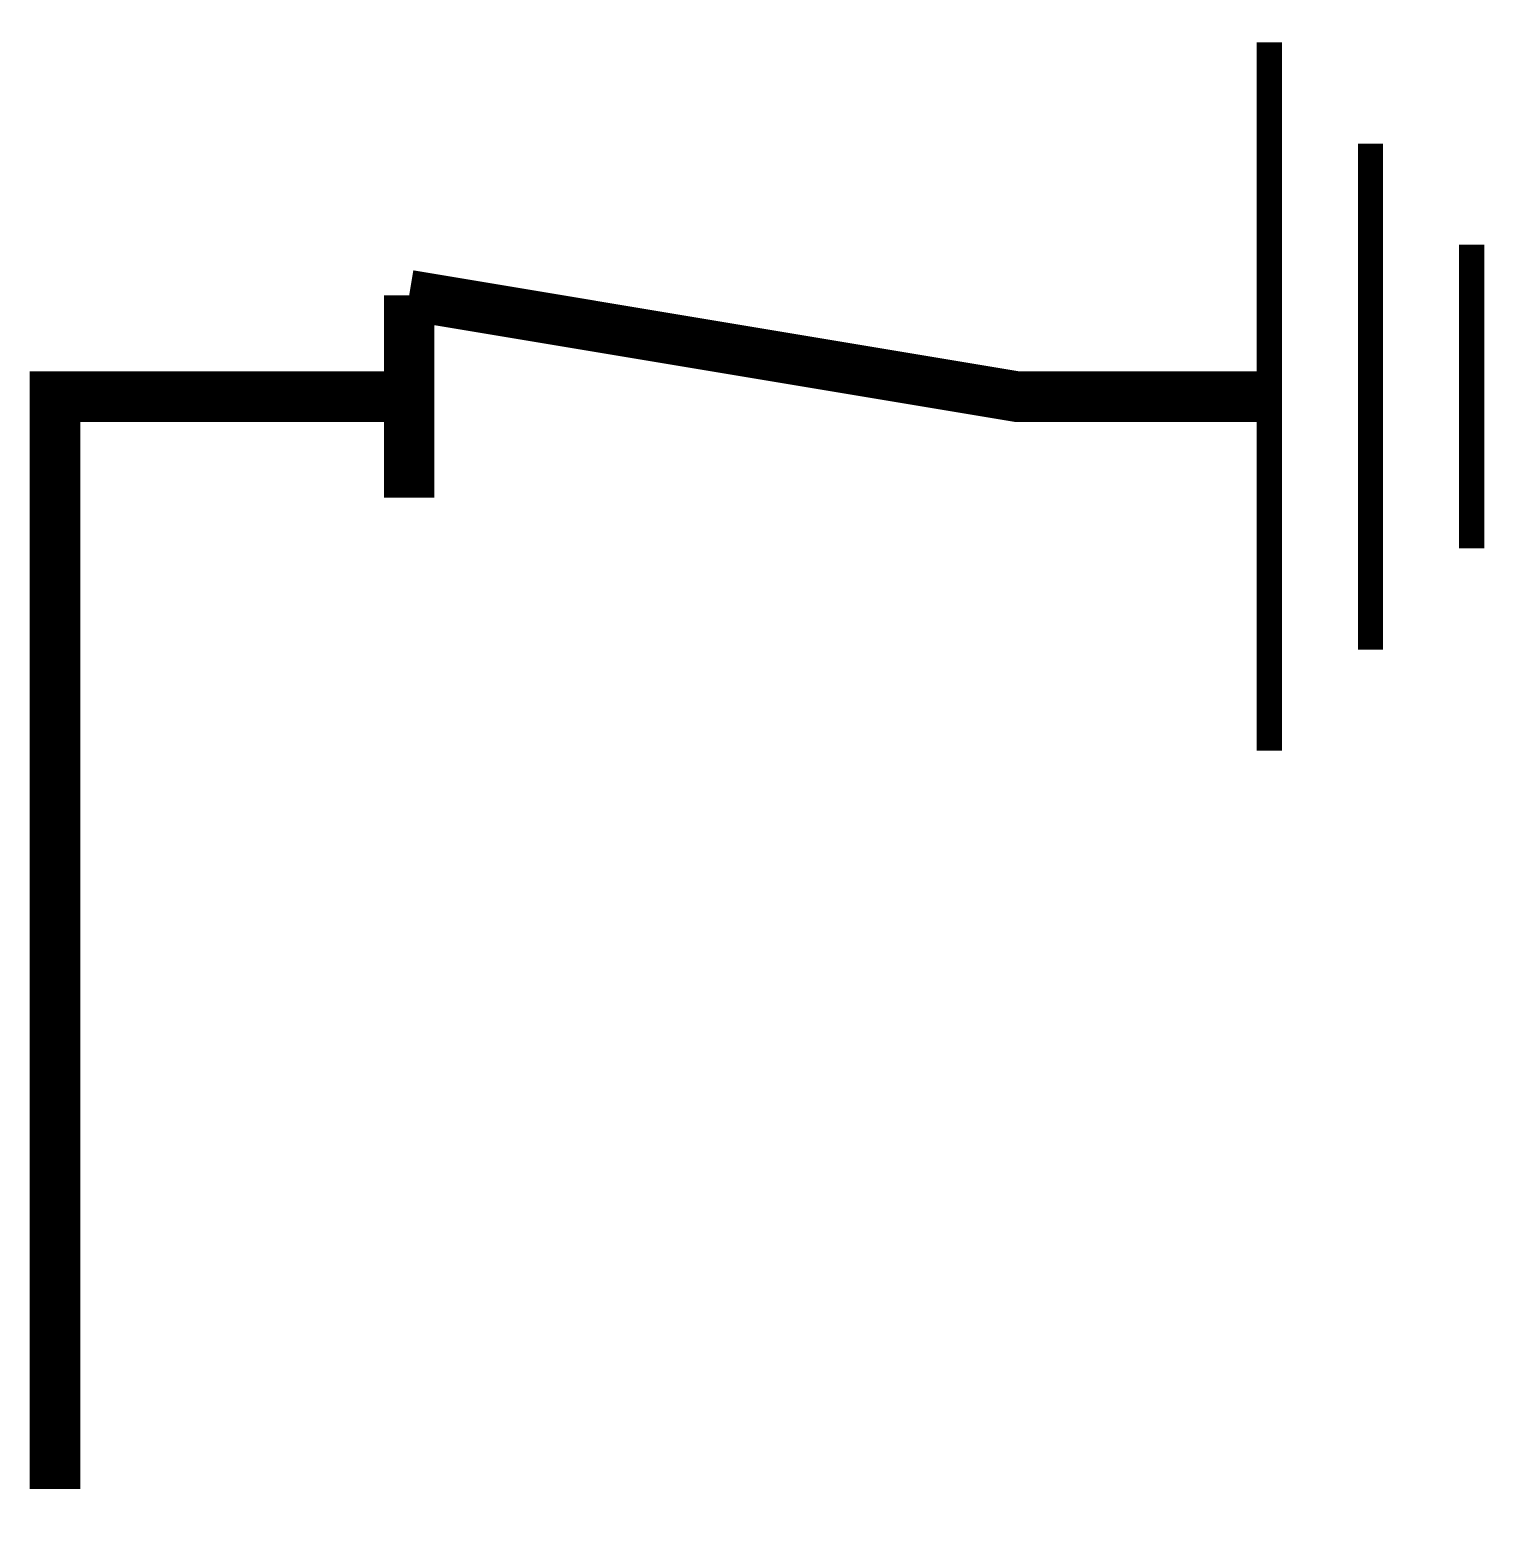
# Model space of a CAD drawing. Extents: x 2127.889 to 2128.201, y 1261.636 to 1261.955.
import ezdxf

# ---------------------------------------------------------------- set-up
doc = ezdxf.new("R2010")
doc.units = 0

msp = doc.modelspace()

# ---------------------------------------------------------------- linework, layer by layer
at = {"color": 0, "linetype": 'Continuous'}
for points in [[(2128.15527, 1261.95185, 0.00543, 0.00543, 0), (2128.15527, 1261.79971, 0.00543, 0.00543, 0)], [(2128.17701, 1261.93012, 0.00543, 0.00543, 0), (2128.17701, 1261.82144, 0.00543, 0.00543, 0)], [(2128.19874, 1261.90838, 0.00543, 0.00543, 0), (2128.19874, 1261.84318, 0.00543, 0.00543, 0)], [(2127.97053, 1261.85405, 0.01087, 0.01087, 0), (2127.97053, 1261.89752, 0.01087, 0.01087, 0)], [(2127.97053, 1261.89752, 0.01087, 0.01087, 0), (2128.10094, 1261.87578, 0.01087, 0.01087, 0), (2128.15527, 1261.87578, 0.01087, 0.01087, 0)], [(2127.89445, 1261.64114, 0.01087, 0.01087, 0), (2127.89445, 1261.87578, 0.01087, 0.01087, 0), (2127.97053, 1261.87578, 0.01087, 0.01087, 0)]]:
    msp.add_lwpolyline(points, format="xyseb", dxfattribs=at)

doc.saveas('drawing.dxf')
